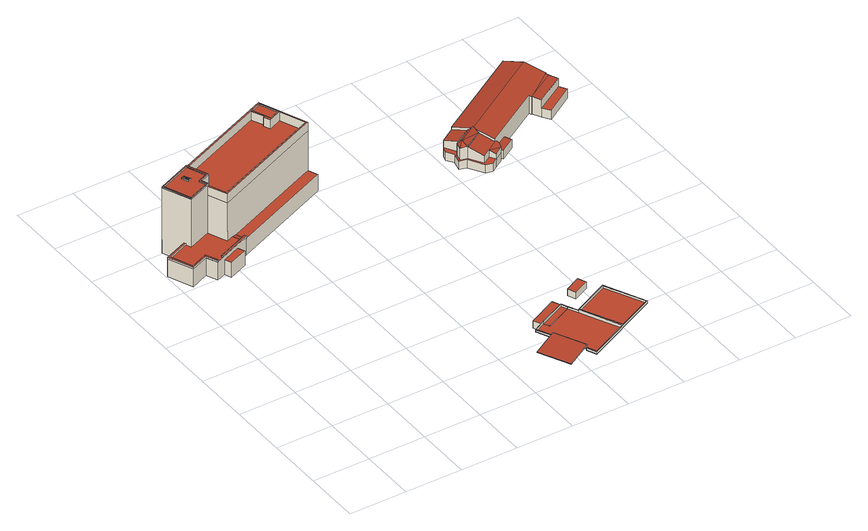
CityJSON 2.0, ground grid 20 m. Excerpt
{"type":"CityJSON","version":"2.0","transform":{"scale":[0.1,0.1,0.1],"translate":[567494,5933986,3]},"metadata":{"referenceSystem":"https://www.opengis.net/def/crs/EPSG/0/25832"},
"CityObjects":{
"building1":{"type":"Building","attributes":{"Grundfläche 2D":"1229.321867","Grundhöhe NN":"3.411"},"children":["building1-1","building1-2","building1-3","building1-4"],"geometry":[{"type":"MultiSurface","lod":"3","boundaries":[[[0,1,2,3,4,5,6,7,8,9,10,11,12]],[[13,14,15,16]],[[17,18,19,20,21,22,23,24]],[[25,26,27,28,29,30]],[[31,32,33,34,35,36,37,38]],[[39,40,41,42,29,28,43,44,45,46,47,26,25,48,49]],[[50,51,52,53,54,55,56,57,58,59,60,61]],[[62,63,64,65,66,67,68]],[[67,69,70,71,72,73,74,75,76,77,78,79,62,68]],[[80,81,82,83]],[[84,85,66,65,64,63,86,87]],[[7,52,51,88,8]],[[88,89,8]],[[8,89,16,15]],[[15,14,90,8]],[[90,91,8]],[[9,8,91,59,58]],[[58,57,10,9]],[[56,11,10,57]],[[92,93,0,12]],[[93,94,95,96,3,2,1,0]],[[96,97,4,3]],[[97,98,5,4]],[[99,100,20,19]],[[100,101,21,20]],[[101,76,22,21]],[[75,74,24,23]],[[17,24,74,73]],[[18,17,73,72]],[[32,31,27,26]],[[28,27,31,38]],[[102,103,30,29]],[[103,104,25,30]],[[38,37,36,44,43,28]],[[34,46,45,44,36,35]],[[34,33,47,46]],[[26,47,33,32]],[[104,105,48,25]],[[105,106,49,48]],[[106,107,108,40,39,49]],[[108,109,110,102,29,42,41,40]],[[80,83,111,112]],[[81,80,112,113]],[[82,81,113,114]],[[86,63,115,116]],[[87,86,116,117]],[[92,70,69,93]],[[66,85,84,87,96,95,94,93,69,67]],[[96,87,117,118,97]],[[98,97,118,119]],[[111,83,82,114,115,63,62,79,78,77,120,121]],[[100,99,122,123]],[[101,100,123,124]],[[76,101,124,125]],[[77,76,125,120]],[[99,19,18,72,71,104,103,126,122]],[[92,12,11,105,104,71,70]],[[105,11,56,55,106]],[[108,107,106,55,54,53]],[[6,5,102,110,109,108,53,52,7]],[[102,5,98,119,126,103]],[[120,125,124,123,122,126,119,118,117,116,115,114,113,112,111,121]]],"semantics":{"surfaces":[{"type":"RoofSurface"},{"type":"WallSurface"},{"type":"GroundSurface"}],"values":[0,0,0,0,0,0,0,0,0,0,0,1,1,1,1,1,1,1,1,1,1,1,1,1,1,1,1,1,1,1,1,1,1,1,1,1,1,1,1,1,1,1,1,1,1,1,1,1,1,1,1,1,1,1,1,1,1,1,1,1,1,2]}}]},
"building1-1":{"type":"BuildingInstallation","parents":["building1"],"geometry":[{"type":"MultiSurface","lod":"3","boundaries":[[[23,22,127,128,129]],[[76,77,127,22]],[[77,78,128,127]],[[78,130,129,128]],[[23,129,130,75]]],"semantics":{"surfaces":[{"type":"RoofSurface"},{"type":"WallSurface"}],"values":[0,1,1,1,1]}}]},
"building1-2":{"type":"BuildingInstallation","parents":["building1"],"geometry":[{"type":"MultiSurface","lod":"3","boundaries":[[[131,132,133,134,135,136]],[[133,79,62,63,134]],[[65,136,135,134,63,64]],[[65,68,131,136]],[[68,137,132,131]],[[133,132,137,79]]],"semantics":{"surfaces":[{"type":"RoofSurface"},{"type":"WallSurface"}],"values":[0,1,1,1,1,1]}}]},
"building1-3":{"type":"BuildingInstallation","parents":["building1"],"geometry":[{"type":"MultiSurface","lod":"3","boundaries":[[[138,139,140]],[[141,140,139,142]],[[143,139,138]],[[143,144,142,139]],[[145,142,144]],[[141,142,145]],[[146,147,138,140]],[[138,147,148,144,143]],[[148,149,145,144]],[[145,149,146,140,141]]],"semantics":{"surfaces":[{"type":"RoofSurface"},{"type":"WallSurface"}],"values":[0,0,0,0,0,0,1,1,1,1]}}]},
"building1-4":{"type":"BuildingInstallation","parents":["building1"],"geometry":[{"type":"MultiSurface","lod":"3","boundaries":[[[150,151,91,90,152,89,88,153]],[[152,90,14,13]],[[89,152,13,16]],[[88,51,50,153]],[[153,50,61,150]],[[150,61,60,151]],[[151,60,59,91]]],"semantics":{"surfaces":[{"type":"RoofSurface"},{"type":"WallSurface"}],"values":[0,1,1,1,1,1,1]}}]},
"building2":{"type":"Building","attributes":{"Grundfläche 2D":"67.660163","Grundhöhe NN":"5.190"},"geometry":[{"type":"Solid","lod":"3","boundaries":[[[[154,155,156,157,158,159,160,161]],[[162,163,164,165]],[[166,167,168,169,170,171,172,173]],[[159,158,163,162]],[[174,161,160,159,162,175]],[[154,161,174,176]],[[155,154,176,177]],[[156,155,177,178]],[[157,156,178,164]],[[158,157,164,163]],[[167,179,180,168]],[[171,170,181,182]],[[172,171,182,183]],[[173,172,183,184]],[[166,173,184,185]],[[167,166,185,179]],[[165,164,178,186,187]],[[177,168,180,186,178]],[[181,170,174,175,162,165,187,182]],[[174,170,169,176]],[[176,169,168,177]],[[185,184,183,182,181,182,187,186,180,179]]]],"semantics":{"surfaces":[{"type":"RoofSurface"},{"type":"WallSurface"},{"type":"GroundSurface"}],"values":[[0,0,0,1,1,1,1,1,1,1,1,1,1,1,1,1,1,1,1,1,1,2]]}}]},
"building3":{"type":"Building","attributes":{"Grundfläche 2D":"632.754224","Grundhöhe NN":"8.030"},"children":["building3-1"],"geometry":[{"type":"MultiSurface","lod":"3","boundaries":[[[188,189,190,160,161,160,159,191,192,193,194,195,196,197,198,199,200]],[[201,202,203,204,205,157,156,155]],[[206,207,208,209,210,211,212,213,214,215,162,165,164,216,217]],[[218,219,220,221]],[[222,175,174,161,160,190]],[[174,175,162,159,160,161]],[[162,215,191,159]],[[193,192,214,213]],[[213,212,194,193]],[[195,194,212,211]],[[197,196,210,209]],[[198,197,209,208]],[[208,223,199,198]],[[223,224,200,199]],[[225,188,200,224]],[[225,226,189,188]],[[226,222,190,189]],[[164,157,205,216]],[[164,178,156,157]],[[178,177,155,156]],[[177,227,201,155]],[[227,228,229,203,202,201]],[[229,217,204,203]],[[205,204,217,216]],[[223,208,207,230,231]],[[232,224,223,231]],[[225,224,232,233]],[[226,225,233,234]],[[222,226,234,235]],[[236,174,175,222,235,237]],[[238,165,162,175,174,236,237]],[[178,164,165,238,239]],[[177,178,239,240]],[[227,177,240,241]],[[242,229,228,227,241,243]],[[206,217,229,242,244]],[[207,206,244,230]],[[245,246,221,220]],[[246,247,218,221]],[[247,248,219,218]],[[248,245,220,219]],[[238,237,236,237,235,234,233,232,231,230,244,242,243,241,240,239]],[[248,247,246,245]]],"semantics":{"surfaces":[{"type":"RoofSurface"},{"type":"WallSurface"},{"type":"GroundSurface"}],"values":[0,0,0,0,1,1,1,1,1,1,1,1,1,1,1,1,1,1,1,1,1,1,1,1,1,1,1,1,1,1,1,1,1,1,1,1,1,1,1,1,1,2,2]}}]},
"building3-1":{"type":"BuildingInstallation","parents":["building3"],"geometry":[{"type":"MultiSurface","lod":"3","boundaries":[[[249,250,251,252]],[[196,195,252,251]],[[211,214,192,249,252,195]],[[192,191,250,249]],[[215,210,196,251,250,191]]],"semantics":{"surfaces":[{"type":"RoofSurface"},{"type":"WallSurface"}],"values":[0,1,1,1,1]}}]},
"building4":{"type":"Building","attributes":{"Grundfläche 2D":"18.801054","Grundhöhe NN":"4.186"},"geometry":[{"type":"Solid","lod":"3","boundaries":[[[[253,254,255,256]],[[257,258,256,255]],[[258,259,253,256]],[[259,260,254,253]],[[260,257,255,254]],[[260,259,258,257]]]],"semantics":{"surfaces":[{"type":"RoofSurface"},{"type":"WallSurface"},{"type":"GroundSurface"}],"values":[[0,1,1,1,1,2]]}}]},
"building5":{"type":"Building","attributes":{"Grundfläche 2D":"765.485161","Grundhöhe NN":"4.797"},"geometry":[{"type":"Solid","lod":"3","boundaries":[[[[261,262,263]],[[262,261,264,265,266]],[[267,268,265]],[[268,269,270,266,265]],[[271,272,273,274]],[[275,276,277,278,279]],[[280,279,278]],[[281,279,282]],[[279,281,283,275]],[[284,279,280]],[[282,279,284]],[[285,286,287,288,289,290,291,292,293,294,295,296,297,298,299]],[[300,301,302,303]],[[304,305,306,307,308,309]],[[310,276,311,312,313,314]],[[283,315,316,317,303,318,319,312,311]],[[302,318,303]],[[320,321,322,323]],[[289,264,261,263,291,290]],[[289,288,265,264]],[[288,287,267,265]],[[287,324,268,267]],[[268,324,325,309,308,269]],[[308,307,270,269]],[[326,295,273,272]],[[274,273,295,294]],[[280,278,277,271,274,294,293]],[[284,280,293,292]],[[284,292,291,263,282]],[[263,262,281,282]],[[283,311,276,275]],[[303,327,328,323,300]],[[300,323,322,301]],[[301,322,329,330,302]],[[309,325,331,332,304]],[[305,304,332,333]],[[306,305,333,334]],[[296,295,335,336]],[[297,296,336,337]],[[298,297,337,338]],[[299,298,338,339]],[[285,299,339,340]],[[286,285,340,341]],[[287,286,341,342]],[[324,287,342,343]],[[324,343,331,325]],[[295,326,344,335]],[[266,315,283,281,262]],[[314,272,271,277,276,310]],[[307,306,334,345,316,315,266,270]],[[317,316,345,346]],[[303,317,346,327]],[[318,302,330,347]],[[319,318,347,348]],[[313,312,319,348,349]],[[314,313,349,344,326,272]],[[320,323,328,350]],[[321,320,350,351]],[[322,321,351,329]],[[345,334,333,332,331,343,342,341,340,339,338,337,336,335,344,349,348,347,330,329,351,350,328,327,346]]]],"semantics":{"surfaces":[{"type":"RoofSurface"},{"type":"WallSurface"},{"type":"GroundSurface"}],"values":[[0,0,0,0,0,0,0,0,0,0,0,0,0,0,0,0,0,0,1,1,1,1,1,1,1,1,1,1,1,1,1,1,1,1,1,1,1,1,1,1,1,1,1,1,1,1,1,1,1,1,1,1,1,1,1,1,1,1,1,2]]}}]}
},
"vertices":[
[204,1073,244],[599,1238,244],[600,1238,244],[605,1240,244],[536,1404,244],[177,1255,244],[179,1251,244],[180,1249,244],[534,1397,244],[598,1243,244],[207,1081,244],[182,1141,244],[176,1139,244],[524,1319,241],[560,1334,241],[534,1397,241],[498,1381,241],[14,1093,75],[89,1125,75],[87,1131,75],[5,1097,75],[41,1011,75],[104,1037,75],[101,1043,75],[45,1019,75],[97,1106,250],[99,1112,250],[62,1203,250],[175,1249,250],[177,1255,250],[56,1205,250],[62,1203,247],[99,1112,247],[176,1143,247],[165,1169,247],[170,1171,247],[201,1184,247],[175,1247,247],[175,1249,247],[203,1180,250],[208,1181,250],[180,1249,250],[179,1251,250],[175,1247,250],[201,1184,250],[170,1171,250],[165,1169,250],[176,1143,250],[182,1141,250],[172,1166,250],[512,1336,212],[493,1380,212],[180,1249,212],[208,1181,212],[203,1180,212],[172,1166,212],[182,1141,212],[207,1081,212],[598,1243,212],[562,1330,212],[517,1311,212],[507,1334,212],[243,1049,70],[262,1057,64],[259,1062,64],[259,1063,64],[247,1091,64],[229,1084,70],[241,1055,70],[204,1073,70],[176,1139,70],[97,1106,70],[89,1125,70],[14,1093,70],[45,1019,70],[101,1043,70],[104,1037,70],[120,998,70],[126,1000,70],[147,1009,70],[162,987,59],[228,1014,59],[217,1038,59],[152,1011,59],[600,1238,64],[599,1238,64],[619,1206,64],[605,1240,64],[493,1380,244],[498,1381,244],[560,1334,244],[562,1330,244],[176,1139,212],[204,1073,212],[599,1238,212],[600,1238,212],[605,1240,212],[536,1404,212],[177,1255,212],[87,1131,70],[5,1097,70],[41,1011,70],[177,1255,247],[56,1205,247],[97,1106,247],[182,1141,247],[172,1166,247],[203,1180,247],[208,1181,247],[180,1249,247],[179,1251,247],[152,1011,4],[162,987,4],[228,1014,4],[217,1038,4],[262,1057,4],[619,1206,4],[605,1240,4],[536,1404,4],[177,1255,4],[120,998,4],[147,1009,4],[87,1131,4],[5,1097,4],[41,1011,4],[104,1037,4],[56,1205,4],
[120,998,75],[126,1000,75],[107,1045,75],[107,1045,70],
[241,1055,75],[144,1015,75],[147,1009,75],[262,1057,75],[259,1062,75],[259,1063,75],[144,1015,70],
[130,1210,250],[138,1209,251],[142,1215,250],[143,1211,250],[144,1193,251],[138,1190,251],[140,1187,251],[151,1191,251],[142,1215,247],[130,1210,247],[140,1187,247],[151,1191,247],
[507,1334,244],[517,1311,244],[524,1319,244],[512,1336,244],
[869,269,59],[775,224,59],[776,223,59],[776,222,59],[867,266,59],[877,245,59],[880,246,59],[880,247,59],[877,245,52],[867,266,52],[776,222,52],[786,202,52],[759,255,49],[775,223,49],[775,224,49],[869,269,49],[880,247,49],[880,246,49],[887,249,49],[860,304,49],[880,247,52],[880,246,52],[869,269,52],[775,224,52],[776,223,52],[775,223,22],[775,224,22],[880,247,22],[880,246,22],[887,249,22],[860,304,22],[759,255,22],[776,223,22],[786,202,22],
[1093,137,59],[1025,278,59],[895,215,59],[894,211,59],[897,213,59],[1024,274,59],[1090,139,59],[963,78,59],[959,76,59],[828,12,59],[813,43,59],[810,42,59],[826,8,59],[733,203,59],[758,151,59],[758,150,59],[761,152,59],[736,202,59],[764,153,52],[816,45,52],[813,43,52],[828,12,52],[959,76,52],[963,78,52],[1090,139,52],[1024,274,52],[897,213,52],[894,211,52],[736,202,52],[761,152,52],[731,4,55],[816,45,67],[764,153,67],[679,112,55],[895,215,52],[810,42,52],[826,8,52],[1093,137,52],[1025,278,52],[733,203,52],[758,151,52],[758,150,52],[816,45,50],[810,42,50],[826,8,50],[1093,137,50],[1025,278,50],[895,215,50],[880,247,50],[880,246,50],[786,202,50],[776,223,50],[775,224,50],[733,203,50],[758,150,50],[758,151,50],[764,153,50],[764,153,65],[679,112,53],[731,4,53],[816,45,65],
[897,213,63],[894,211,63],[959,76,63],[963,78,63],
[943,346,36],[956,318,36],[1011,344,36],[998,372,36],[1011,344,12],[998,372,12],[943,346,12],[956,318,12],
[1049,1043,91],[1115,1083,91],[1048,1043,91],[1077,996,75],[1106,1014,75],[1143,1038,76],[1119,993,68],[1148,1012,68],[1153,1032,73],[1148,1041,76],[1096,1114,89],[1068,1160,76],[1018,1129,76],[1046,1083,89],[1105,1099,110],[1101,1107,101],[1096,1114,93],[1046,1083,93],[1040,1058,110],[1030,1073,93],[1115,1083,93],[1048,1043,93],[1110,1091,101],[1024,1049,93],[1075,986,49],[1097,981,49],[1119,993,49],[1106,1014,49],[1077,996,49],[1049,1043,49],[1048,1043,49],[1024,1049,49],[1030,1073,49],[1046,1083,49],[1018,1129,49],[1011,1106,49],[1026,1082,49],[1018,1045,49],[1043,1039,49],[1371,1129,82],[1472,1191,82],[1456,1218,84],[1355,1156,84],[1159,1016,49],[1211,1048,49],[1197,1071,52],[1148,1041,52],[1153,1032,51],[1152,1029,50],[1096,1114,99],[1105,1099,103],[1416,1291,104],[1380,1351,86],[1068,1160,86],[1143,1038,86],[1349,1163,86],[1353,1155,84],[1450,1227,86],[1454,1229,86],[1388,1102,52],[1488,1164,52],[1472,1191,52],[1371,1129,52],[1148,1012,49],[1152,1029,49],[1068,1160,49],[1355,1156,18],[1371,1129,18],[1472,1191,18],[1456,1218,18],[1152,1029,18],[1159,1016,18],[1211,1048,18],[1197,1071,18],[1018,1129,18],[1011,1106,18],[1026,1082,18],[1018,1045,18],[1043,1039,18],[1075,986,18],[1097,981,18],[1119,993,18],[1148,1012,18],[1068,1160,18],[1349,1163,18],[1353,1155,18],[1450,1227,18],[1454,1229,18],[1380,1351,18],[1388,1102,18],[1488,1164,18]
]}
